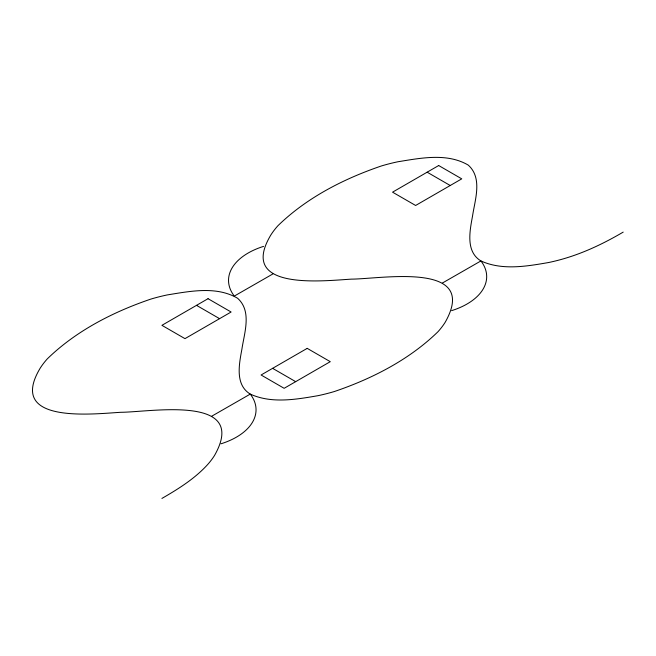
<?xml version="1.0" encoding="UTF-8"?>
<svg xmlns="http://www.w3.org/2000/svg" width="656" height="656" viewBox="0 0 656 656"><rect width="100%" height="100%" fill="white"/><g stroke="black" fill="none" stroke-linecap="round" stroke-linejoin="round"><path stroke-width="0.98" d="M161.917 498.429C178.227 489.023 194.504 478.872 207.337 464.891A138.162 79.77 0 0 0 214.545 455.444C249.354 394.01 150.322 412.198 120.835 412.288C91.381 414.067 6.929 423.94 40.098 368.311A138.162 79.77 0 0 1 47.306 358.865C76.039 330.862 113.086 311.936 150.814 299.103A138.162 79.77 0 0 1 167.182 294.938C190.076 291.239 216.48 285.836 237.611 298.267C252.06 311.206 244.352 332.715 241.925 349.041C239.21 363.883 234.741 384.744 250.33 394.125C271.527 403.793 295.987 399.496 318.094 395.658A138.162 79.77 0 0 0 334.47 391.493C372.198 378.66 409.237 359.734 437.978 331.731A138.162 79.77 0 0 0 445.186 322.285C479.995 260.85 380.964 279.038 351.477 279.128C322.022 280.907 237.57 290.78 270.739 235.151A138.162 79.77 0 0 1 277.947 225.705C306.688 197.702 343.728 178.776 381.456 165.943A138.162 79.77 0 0 1 397.823 161.778C420.717 158.08 447.121 152.676 468.253 165.107C482.701 178.047 474.993 199.555 472.566 215.881C469.852 230.723 465.383 251.584 480.971 260.965C502.168 270.625 526.629 266.336 548.744 262.498A138.162 79.77 0 0 0 565.111 258.333C585.546 252.232 604.848 242.876 623.2 232.109M272.855 273.962L234.299 296.086A67.027 38.696 0 0 1 263.597 246.369M442.357 283.056L480.914 260.932A67.027 38.696 0 0 1 451.615 310.649M211.716 416.216L250.272 394.092A67.027 38.696 0 0 1 220.974 443.809M427.154 172.192L450.221 185.509M196.513 305.352L219.58 318.668M272.609 368.336L295.676 381.653M208.042 298.693L161.917 325.327L184.976 338.644L231.109 312.01L208.042 298.693M438.684 165.533L392.559 192.167L415.625 205.476L461.75 178.85L438.684 165.533M307.205 348.361L261.08 374.994L284.146 388.311L330.271 361.677L307.205 348.361"/></g></svg>
